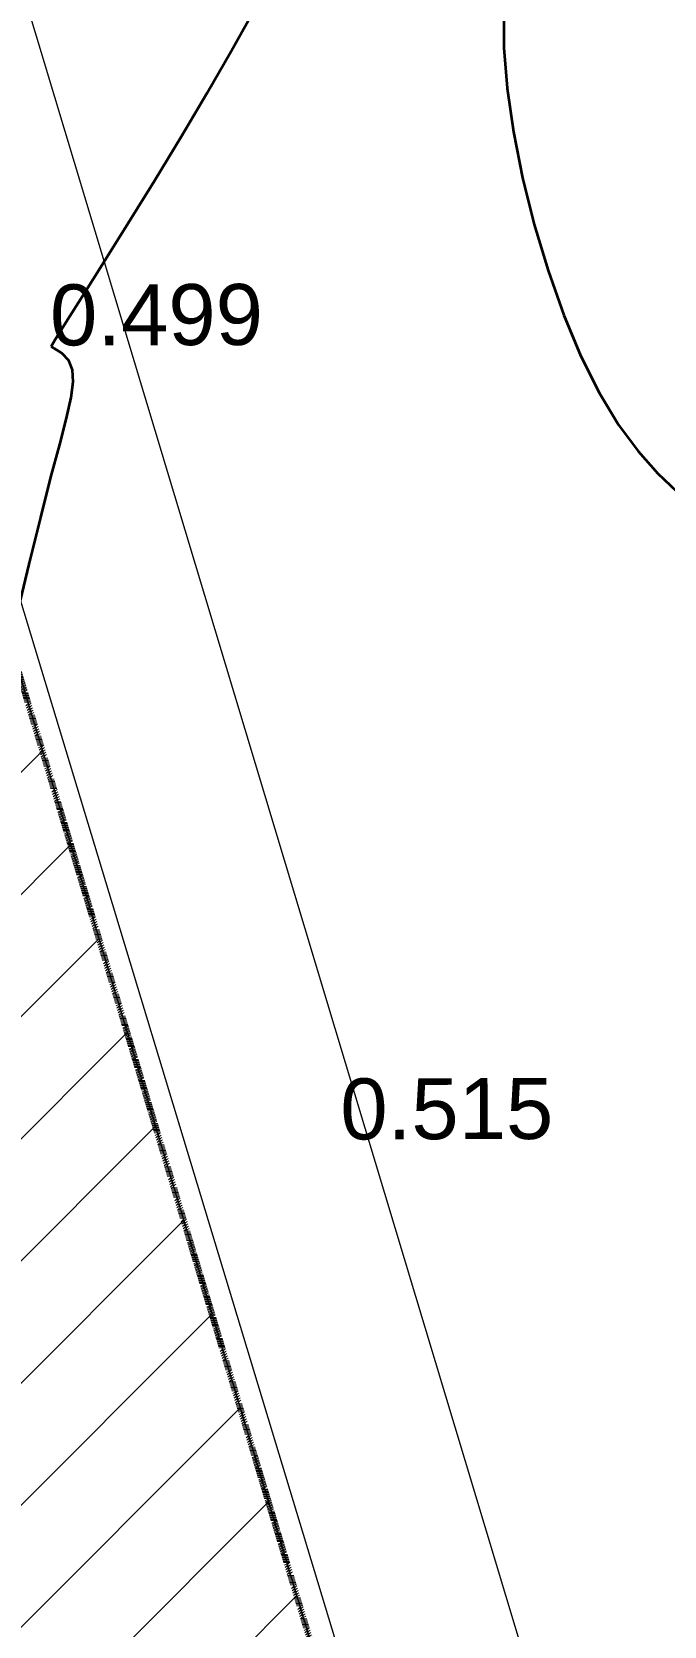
# Model space of a CAD drawing. Header units: millimetres. Extents: x 563604 to 809435, y 2337 to 1331933.
# Drawn here: x 723762 to 729989, y 1248977 to 1264665 of the extents above; entities that cross this region are included whole.
import ezdxf

# ---------------------------------------------------------------- set-up
doc = ezdxf.new("R2010")
doc.units = ezdxf.units.MM
doc.linetypes.add('Aligning Line', pattern=[11.999999, 6, -6])
for name, color, linetype, lineweight in [('A-ANNO-DIMS', 211, 'Continuous', 9), ('A-ANNO-DIMS-340', 211, 'Continuous', 9), ('A-DETL-GENF-1', 1, 'Continuous', 9), ('A-DETL-THIN', 151, 'Continuous', 9), ('A-DETL-THIN-1', 10, 'Aligning Line', 211), ('CD TAI', 7, 'Continuous', 9), ('DM CAI-1', 9, 'Continuous', 35), ('NCV_TKCS_HIEN TRANG_251226_dwg-1', 253, 'Continuous', 9), ('Ranh du an-1', 253, 'Continuous', 9)]:
    doc.layers.add(name, color=color, linetype=linetype, lineweight=lineweight)
doc.styles.add('Arial', font='arial_0.ttf', dxfattribs={"height": 600.128024})
doc.styles.add('Arial_2', font='arial_0.ttf', dxfattribs={"width": 0.9, "height": 1360})
doc.dimstyles.new('1_Dim_chi_tiet_khu_đất_1', dxfattribs={"dimscale": 304.8, "dimtxt": 1387.552784, "dimasz": 1.338583, "dimexe": 1.115486, "dimexo": 0.0625, "dimgap": 0.111549, "dimtad": 1, "dimdec": 0, "dimrnd": 5, "dimzin": 0, "dimdsep": 46, "dimtxsty": 'Arial_2', "dimblk1": 'OBLIQUE', "dimblk2": 'OBLIQUE', "dimsah": 1, "dimcen": 0.09, "dimdle": 1.115486, "dimazin": 0, "dimtfac": 1, "dimtdec": 4, "dimtix": 1, "dimtmove": 0, "dimatfit": 3, "dimfxl": 3.346457, "dimfxlon": 1, "dimtvp": 1, "dimtolj": 1, "dimtzin": 0, "dimarcsym": 2})

# ---------------------------------------------------------------- blocks, each defined once
blk = doc.blocks.new('NCV_TKCS_HIEN TRANG_251226_dwg-1595164-TỔNG THỂ_HIỆN TRẠNG KHU ĐẤT')
at = {"layer": 'DM CAI-1', "flags": 128}
for points in [[(728411, 1264863), (728410, 1264509), (728442, 1264112), (728504, 1263681), (728594, 1263230), (728709, 1262771), (728846, 1262316), (729000, 1261879), (729170, 1261473), (729351, 1261110), (729540, 1260800), (729734, 1260539), (729926, 1260321), (730114, 1260141)], [(723951, 1261570), (723989, 1261633), (724097, 1261805), (724262, 1262066), (724471, 1262398), (724711, 1262782), (724969, 1263201), (725232, 1263634), (725488, 1264065), (725725, 1264476), (725942, 1264864)], [(723551, 1258640), (723615, 1258919), (723735, 1259428), (723849, 1259887), (723950, 1260282), (724036, 1260606), (724103, 1260864), (724149, 1261066), (724170, 1261221), (724163, 1261340), (724127, 1261431), (724057, 1261505), (723951, 1261570)]]:
    blk.add_lwpolyline(points, dxfattribs=at)
at = {"layer": 'Ranh du an-1', "flags": 128}
blk.add_lwpolyline([(739225, 1206602), (739526, 1206693), (719355, 1273233)], dxfattribs=at)
at = {"layer": 'CD TAI', "char_height": 600.1, "width": 2512.82, "attachment_point": 1, "rotation": 0.1346, "line_spacing_factor": 0.941778, "style": 'Arial'}
for s, insert in [('0.499', (723940, 1262180)), ('0.515', (726799, 1254366))]:
    blk.add_mtext(s, dxfattribs=dict(at, insert=insert))
blk = doc.blocks.new('DIMBLOCK1-TỔNG THỂ_HIỆN TRẠNG KHU ĐẤT')
at = {"layer": 'A-ANNO-DIMS-340'}
for p, q in [((741409, 1206191), (721160, 1273418)), ((720281, 1272798), (721584, 1273190)), ((721258, 1273092), (720281, 1272798)), ((740334, 1206222), (741636, 1206614)), ((741310, 1206516), (740334, 1206222))]:
    blk.add_line(p, q, dxfattribs=at)
at = {"layer": 'A-ANNO-DIMS-340', "lineweight": 25}
for p, q in [((721258, 1273092), (721004, 1273229)), ((721258, 1273092), (721512, 1272956)), ((741310, 1206516), (741056, 1206653)), ((741310, 1206516), (741565, 1206380))]:
    blk.add_line(p, q, dxfattribs=at)
at = {"layer": 'A-ANNO-DIMS-340', "color": 0, "insert": (732330, 1242572), "char_height": 1360, "width": 5635.6, "attachment_point": 1, "rotation": 286.7621, "line_spacing_factor": 0.941778, "style": 'Arial_2'}
blk.add_mtext('69530', dxfattribs=at)
blk = doc.blocks.new('_Oblique')
at = {"color": 0, "linetype": 'ByBlock', "lineweight": -2}
blk.add_line((-0.5, -0.5), (0.5, 0.5), dxfattribs=at)

msp = doc.modelspace()

# ---------------------------------------------------------------- hatches: boundary and pattern name
at = {"layer": 'A-DETL-GENF-1'}
h = msp.add_hatch(dxfattribs=at)
h.set_pattern_fill('FP_1', color=256, style=0, pattern_type=2)
h.set_pattern_definition([(45, (0, 0), (-601.04076, 601.04076), [])])
h.paths.add_polyline_path([(635342.6, 1174599.2), (739422.1, 1205947.5), (719369.7, 1272523.2), (710648.4, 1277207), (619974, 1249896.3), (615290.3, 1241174.9)])

# ---------------------------------------------------------------- linework, layer by layer
at = {"layer": 'A-DETL-THIN'}
msp.add_line((739422.1, 1205947.5), (719369.7, 1272523.2), dxfattribs=at)
at = {"layer": 'A-DETL-THIN-1'}
msp.add_line((739422.1, 1205947.5), (719369.7, 1272523.2), dxfattribs=at)

# ---------------------------------------------------------------- block references
at = {"layer": 'NCV_TKCS_HIEN TRANG_251226_dwg-1'}
msp.add_blockref('NCV_TKCS_HIEN TRANG_251226_dwg-1595164-TỔNG THỂ_HIỆN TRẠNG KHU ĐẤT', (0, 0), dxfattribs=at)

# ---------------------------------------------------------------- dimensions: what is measured, and where the dimension line sits
at = {"layer": 'A-ANNO-DIMS'}
dim = msp.add_linear_dim(base=(721258.1, 1273092.1), p1=(740333.8, 1206222.1), p2=(720281.4, 1272798), angle=286.76208, dimstyle='1_Dim_chi_tiet_khu_đất_1', override={"dimpost": '<>', "dimfxl": 69530.142663}, dxfattribs=at)
dim.commit()
dim.dimension.update_dxf_attribs({"geometry": 'DIMBLOCK1-TỔNG THỂ_HIỆN TRẠNG KHU ĐẤT', "text_midpoint": (731982.1, 1240014.4)})

doc.saveas('drawing.dxf')
